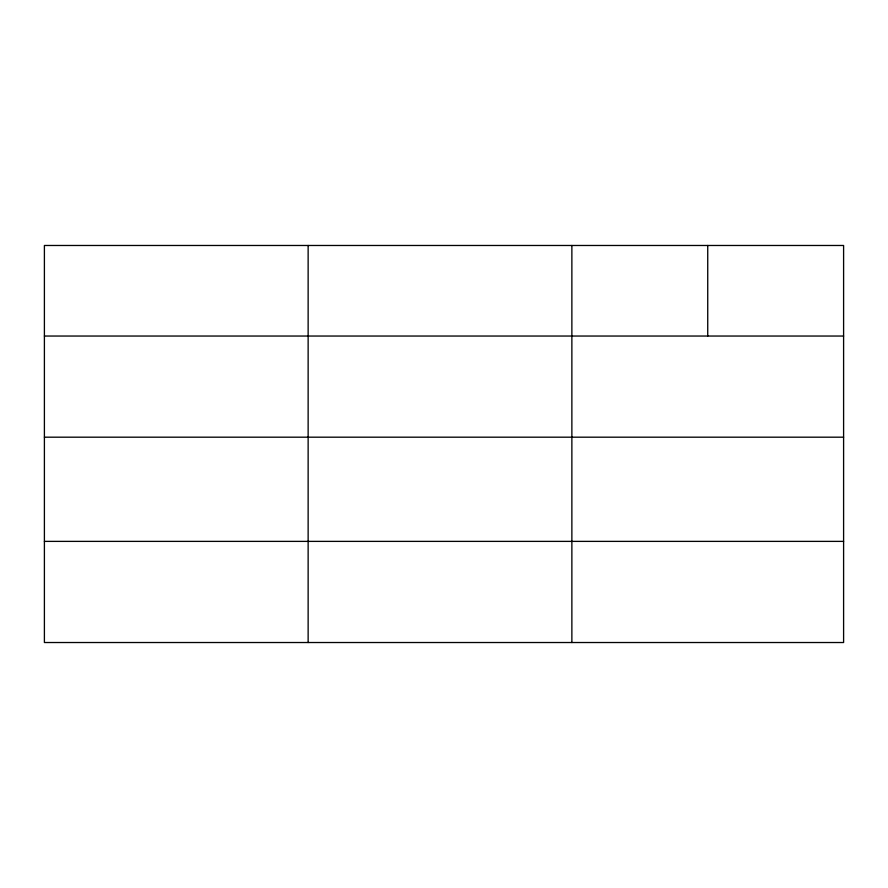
<?xml version="1.0" encoding="UTF-8"?>
<svg xmlns="http://www.w3.org/2000/svg" width="888" height="888" viewBox="0 0 888 888"><rect width="100%" height="100%" fill="white"/><g stroke="black" fill="none" stroke-linecap="round" stroke-linejoin="round"><path stroke-width="1.33" d="M843.6 437.185L843.6 245.477L44.4 245.477L44.4 642.524L843.6 642.524L843.6 437.185L44.4 437.185M44.4 336.041L843.6 336.041M44.4 541.38L843.6 541.38M707.736 245.477L707.736 336.041M571.872 245.477L571.872 642.524M308.136 245.477L308.136 642.524"/></g></svg>
